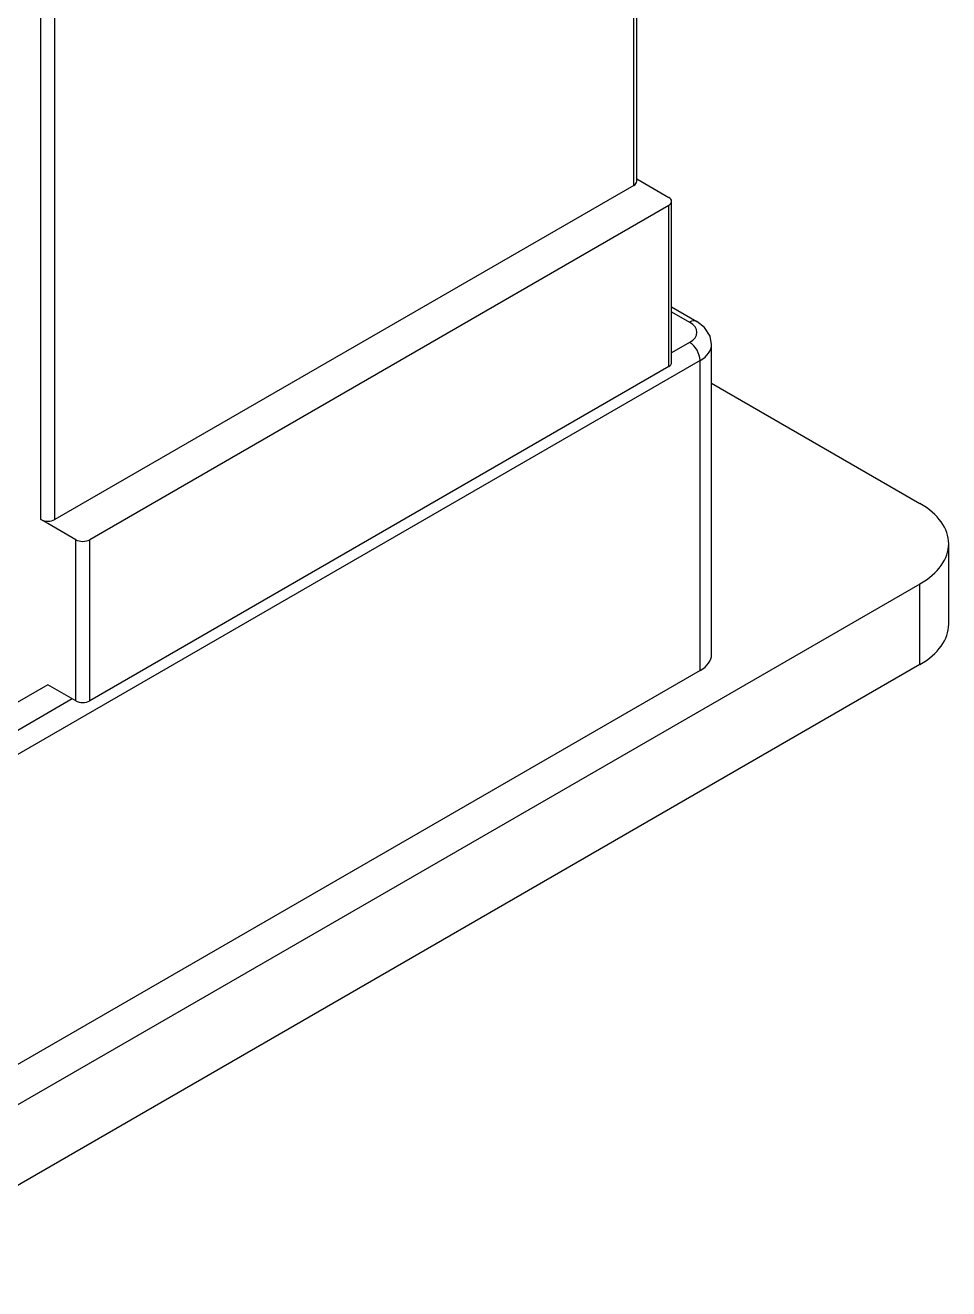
# Model space of a CAD drawing. Header units: millimetres. Extents: x -105 to 105, y -148 to 148.
# Drawn here: x 60.83 to 79.56, y -74.34 to -48.72 of the extents above; entities that cross this region are included whole.
import ezdxf

# ---------------------------------------------------------------- set-up
doc = ezdxf.new("R2010")
doc.units = ezdxf.units.MM
doc.layers.get('0').update_dxf_attribs({"lineweight": 18})

msp = doc.modelspace()

# ---------------------------------------------------------------- linework, layer by layer
at = {"color": 7, "lineweight": 30, "ltscale": 0.428661}
for p, q in [((73.171, -51.964), (73.171, -34.817)), ((73.23, -51.882), (73.23, -34.736)), ((61.15, -58.741), (61.15, -41.594)), ((61.433, -58.741), (61.433, -41.594))]:
    msp.add_line(p, q, dxfattribs=at)
at = {"color": 7, "lineweight": 30, "ltscale": 0.338846}
for p, q in [((73.171, -51.964), (61.433, -58.741)), ((73.878, -52.372), (62.14, -59.149)), ((73.878, -55.638), (62.14, -62.415))]:
    msp.add_line(p, q, dxfattribs=at)
at = {"color": 7, "lineweight": 30, "ltscale": 0.002391}
msp.add_line((73.23, -51.834), (73.313, -51.882), dxfattribs=at)
at = {"color": 7, "lineweight": 30, "ltscale": 0.01633}
for p, q in [((73.313, -51.882), (73.878, -52.209)), ((61.857, -59.149), (61.292, -58.822)), ((61.857, -62.415), (61.292, -62.088))]:
    msp.add_line(p, q, dxfattribs=at)
at = {"color": 7, "lineweight": 30, "ltscale": 0.081649}
for p, q in [((73.878, -55.638), (73.878, -52.372)), ((73.937, -55.556), (73.937, -52.29))]:
    msp.add_line(p, q, dxfattribs=at)
at = {"color": 7, "lineweight": 30, "ltscale": 0.014887}
msp.add_line((73.937, -54.427), (74.452, -54.725), dxfattribs=at)
at = {"color": 7, "lineweight": 30, "ltscale": 0.010556}
for p, q in [((73.937, -54.529), (74.302, -54.74)), ((74.302, -55.148), (73.937, -55.359))]:
    msp.add_line(p, q, dxfattribs=at)
at = {"color": 7, "lineweight": 30, "ltscale": 0.157175}
for p, q in [((74.749, -61.476), (74.749, -55.189)), ((74.515, -61.802), (74.515, -55.515))]:
    msp.add_line(p, q, dxfattribs=at)
at = {"color": 7, "lineweight": 30, "ltscale": 0.416413}
msp.add_line((74.515, -55.515), (60.09, -63.844), dxfattribs=at)
at = {"color": 7, "lineweight": 30, "ltscale": 0.121835}
msp.add_line((74.749, -55.977), (78.969, -58.414), dxfattribs=at)
at = {"color": 7, "lineweight": 30, "ltscale": 0.004082}
msp.add_line((61.292, -58.822), (61.15, -58.741), dxfattribs=at)
at = {"color": 7, "lineweight": 30, "ltscale": 0.08165}
for p, q in [((61.857, -62.415), (61.857, -59.149)), ((62.14, -62.415), (62.14, -59.149))]:
    msp.add_line(p, q, dxfattribs=at)
at = {"color": 7, "lineweight": 30, "ltscale": 0.040825}
for p, q in [((79.555, -60.863), (79.555, -59.23)), ((78.969, -61.68), (78.969, -60.047))]:
    msp.add_line(p, q, dxfattribs=at)
at = {"color": 7, "lineweight": 30}
for p, q in [((78.969, -60.047), (57.049, -72.703)), ((78.969, -61.68), (57.049, -74.336))]:
    msp.add_line(p, q, dxfattribs=at)
at = {"color": 7, "lineweight": 30, "ltscale": 0.416414}
msp.add_line((74.515, -61.802), (60.09, -70.131), dxfattribs=at)
at = {"color": 7, "lineweight": 30, "ltscale": 0.034701}
msp.add_line((61.292, -62.088), (60.09, -62.782), dxfattribs=at)
at = {"color": 7, "lineweight": 30, "ltscale": 0.055114}
msp.add_line((61.787, -62.374), (59.878, -63.476), dxfattribs=at)
at = {"color": 7, "lineweight": 30}
msp.add_lwpolyline([(74.749, -55.189), (74.718, -55.022), (74.606, -54.844), (74.452, -54.725)], dxfattribs=at)
for centre, major_axis, start_param, end_param in [((73.03, -51.882), (0.2, 0), 5.497787, 6.283185), ((73.737, -52.29), (0.2, 0), 0, 0.785398), ((73.737, -52.29), (0.2, 0), 5.497787, 6.283185), ((74.302, -54.985), (0.15, 0.26), 0, 0.785398), ((73.949, -54.944), (0.5, 0), 5.497787, 7.068583), ((74.302, -55.393), (0.15, -0.26), 0.785398, 2.356194), ((73.949, -55.189), (0.8, 0), 5.497787, 6.283185), ((73.737, -55.556), (0.2, 0), 5.497787, 6.283185), ((77.555, -59.23), (2, 0), 0, 0.785398), ((61.292, -58.659), (0.2, 0), 3.926991, 5.497787), ((61.999, -59.067), (0.2, 0), 3.926991, 5.497787), ((77.555, -59.23), (2, 0), 5.497787, 6.283185), ((77.555, -60.863), (2, 0), 5.497787, 6.283185), ((73.949, -61.476), (0.8, 0), 5.497787, 6.283185), ((61.999, -62.333), (0.2, 0), 3.926991, 5.497787)]:
    msp.add_ellipse(centre, major_axis=major_axis, ratio=0.57735, start_param=start_param, end_param=end_param, dxfattribs=at)

doc.saveas('drawing.dxf')
